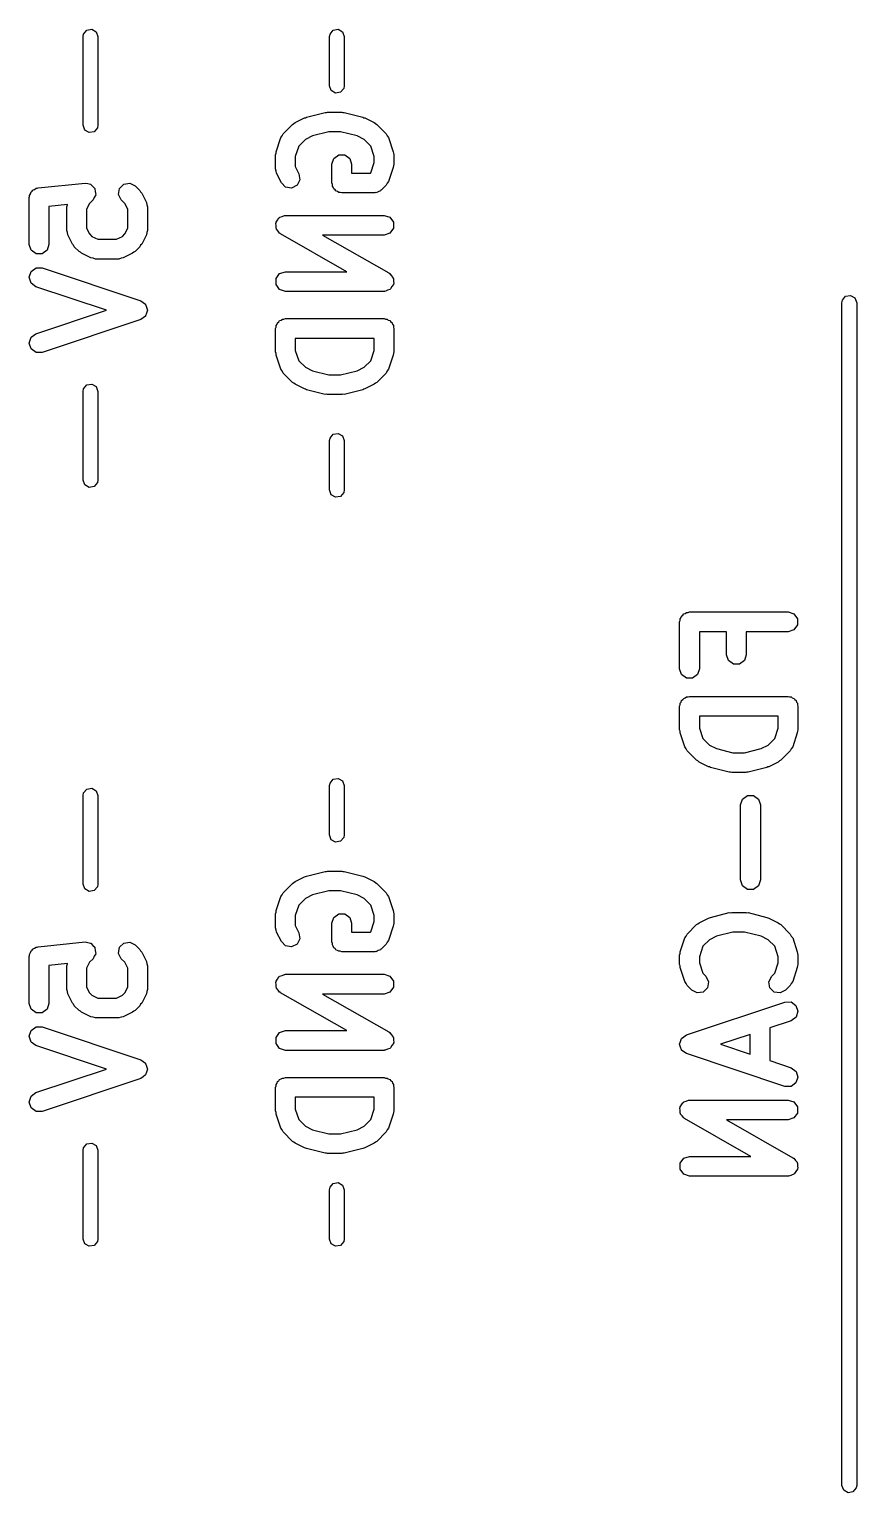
# Model space of a CAD drawing. Extents: x 102.4 to 200.2, y -128.1 to -62.9.
# Drawn here: x 181.93 to 190.32, y -94.07 to -79.23 of the extents above; entities that cross this region are included whole.
import ezdxf

# ---------------------------------------------------------------- set-up
doc = ezdxf.new("R2010")
doc.units = 0
doc.layers.add('BLACK', color=7, linetype='CONTINUOUS')

msp = doc.modelspace()

# ---------------------------------------------------------------- linework, layer by layer
at = {"layer": 'BLACK', "linetype": 'CONTINUOUS'}
for p, q in [((182.475, -79.3), (182.48, -79.2743)), ((182.48, -79.2743), (182.512, -79.235)), ((182.512, -79.235), (182.563, -79.2261)), ((182.563, -79.2261), (182.607, -79.2518)), ((182.607, -79.2518), (182.625, -79.3)), ((184.975, -79.3), (184.98, -79.2743)), ((184.98, -79.2743), (185.012, -79.235)), ((185.012, -79.235), (185.063, -79.2261)), ((185.063, -79.2261), (185.107, -79.2518)), ((185.107, -79.2518), (185.125, -79.3)), ((182.475, -80.2), (182.475, -79.3)), ((182.625, -79.3), (182.625, -80.2)), ((184.975, -79.8), (184.975, -79.3)), ((185.125, -79.3), (185.125, -79.8)), ((184.993, -79.8482), (184.975, -79.8)), ((185.037, -79.8739), (184.993, -79.8482)), ((185.088, -79.865), (185.037, -79.8739)), ((185.12, -79.8257), (185.088, -79.865)), ((185.125, -79.8), (185.12, -79.8257)), ((184.614, -80.1838), (184.626, -80.1725)), ((184.626, -80.1725), (184.721, -80.1248)), ((184.721, -80.1248), (184.732, -80.1232)), ((184.732, -80.1232), (184.741, -80.1173)), ((184.741, -80.1173), (184.932, -80.0697)), ((184.932, -80.0697), (184.944, -80.0705)), ((184.944, -80.0705), (184.956, -80.0667)), ((184.956, -80.0667), (185.099, -80.0667)), ((185.099, -80.0667), (185.111, -80.0705)), ((185.111, -80.0705), (185.123, -80.0697)), ((185.123, -80.0697), (185.314, -80.1173)), ((185.314, -80.1173), (185.323, -80.1232)), ((185.323, -80.1232), (185.334, -80.1248)), ((185.334, -80.1248), (185.429, -80.1725)), ((185.429, -80.1725), (185.441, -80.1838)), ((182.493, -80.2482), (182.475, -80.2)), ((182.537, -80.2739), (182.493, -80.2482)), ((182.588, -80.265), (182.537, -80.2739)), ((182.62, -80.2257), (182.588, -80.265)), ((182.625, -80.2), (182.62, -80.2257)), ((184.433, -80.4684), (184.48, -80.3255)), ((184.48, -80.3255), (184.494, -80.307)), ((184.494, -80.307), (184.505, -80.2864)), ((184.505, -80.2864), (184.6, -80.1912)), ((184.6, -80.1912), (184.614, -80.1838)), ((184.801, -80.3086), (184.73, -80.3441)), ((184.968, -80.2667), (184.801, -80.3086)), ((185.087, -80.2667), (184.968, -80.2667)), ((185.255, -80.3086), (185.087, -80.2667)), ((185.326, -80.3441), (185.255, -80.3086)), ((185.441, -80.1838), (185.455, -80.1912)), ((185.455, -80.1912), (185.551, -80.2864)), ((185.551, -80.2864), (185.561, -80.307)), ((185.561, -80.307), (185.575, -80.3255)), ((185.575, -80.3255), (185.622, -80.4684)), ((184.433, -80.4846), (184.433, -80.4684)), ((184.663, -80.4112), (184.628, -80.5162)), ((184.73, -80.3441), (184.663, -80.4112)), ((185.393, -80.4112), (185.326, -80.3441)), ((185.428, -80.5162), (185.393, -80.4112)), ((185.622, -80.4684), (185.623, -80.4846)), ((184.428, -80.5), (184.433, -80.4846)), ((184.428, -80.6429), (184.428, -80.5)), ((184.628, -80.5162), (184.628, -80.6192)), ((184.628, -80.6192), (184.665, -80.6934)), ((184.999, -80.5952), (185.018, -80.5365)), ((184.999, -80.7857), (184.999, -80.5952)), ((185.018, -80.5365), (185.068, -80.5001)), ((185.068, -80.5001), (185.13, -80.5001)), ((185.13, -80.5001), (185.18, -80.5365)), ((185.18, -80.5365), (185.199, -80.5952)), ((185.199, -80.5952), (185.199, -80.6857)), ((185.393, -80.6841), (185.428, -80.579)), ((185.428, -80.579), (185.428, -80.5162)), ((185.623, -80.6107), (185.622, -80.6269)), ((185.623, -80.4846), (185.628, -80.5)), ((185.628, -80.5952), (185.623, -80.6107)), ((185.628, -80.5), (185.628, -80.5952)), ((184.435, -80.6648), (184.428, -80.6429)), ((184.438, -80.6876), (184.435, -80.6648)), ((184.486, -80.7828), (184.438, -80.6876)), ((184.674, -80.7545), (184.645, -80.8093)), ((184.665, -80.6934), (184.674, -80.7545)), ((185.199, -80.6857), (185.391, -80.6857)), ((185.391, -80.6857), (185.393, -80.6841)), ((185.575, -80.7697), (185.561, -80.7883)), ((185.622, -80.6269), (185.575, -80.7697)), ((181.93, -80.912), (181.94, -80.8942)), ((181.931, -80.9229), (181.93, -80.912)), ((181.94, -80.8942), (181.947, -80.8746)), ((181.947, -80.8746), (181.956, -80.8681)), ((181.956, -80.8681), (181.961, -80.8587)), ((181.961, -80.8587), (181.98, -80.8504)), ((181.98, -80.8504), (181.997, -80.8382)), ((181.997, -80.8382), (182.008, -80.8382)), ((182.008, -80.8382), (182.018, -80.8338)), ((182.018, -80.8338), (182.494, -80.7862)), ((182.494, -80.7862), (182.521, -80.7922)), ((182.521, -80.7922), (182.549, -80.7966)), ((182.549, -80.7966), (182.551, -80.7987)), ((182.551, -80.7987), (182.554, -80.7994)), ((182.554, -80.7994), (182.573, -80.8204)), ((182.573, -80.8204), (182.593, -80.8403)), ((182.602, -80.907), (182.587, -80.9313)), ((182.593, -80.8403), (182.593, -80.8433)), ((182.593, -80.8433), (182.595, -80.8455)), ((182.595, -80.8455), (182.598, -80.8735)), ((182.598, -80.8735), (182.603, -80.9014)), ((182.603, -80.9014), (182.601, -80.904)), ((182.601, -80.904), (182.602, -80.907)), ((182.834, -80.9014), (182.843, -80.8403)), ((182.862, -80.9564), (182.834, -80.9014)), ((182.843, -80.8403), (182.887, -80.7966)), ((182.887, -80.7966), (182.948, -80.7869)), ((182.948, -80.7869), (183.003, -80.815)), ((183.003, -80.815), (183.051, -80.8626)), ((183.051, -80.8626), (183.058, -80.8771)), ((183.058, -80.8771), (183.069, -80.8886)), ((183.069, -80.8886), (183.117, -80.9838)), ((184.529, -80.8268), (184.486, -80.7828)), ((184.59, -80.837), (184.529, -80.8268)), ((184.645, -80.8093), (184.59, -80.837)), ((185.004, -80.8008), (184.999, -80.7857)), ((185.004, -80.8166), (185.004, -80.8008)), ((185.013, -80.8294), (185.004, -80.8166)), ((185.018, -80.8445), (185.013, -80.8294)), ((185.031, -80.8538), (185.018, -80.8445)), ((185.04, -80.8666), (185.031, -80.8538)), ((185.055, -80.8715), (185.04, -80.8666)), ((185.068, -80.8808), (185.055, -80.8715)), ((185.084, -80.8808), (185.068, -80.8808)), ((185.099, -80.8857), (185.084, -80.8808)), ((185.432, -80.8857), (185.099, -80.8857)), ((185.44, -80.8832), (185.432, -80.8857)), ((185.448, -80.8845), (185.44, -80.8832)), ((185.469, -80.8739), (185.448, -80.8845)), ((185.491, -80.8666), (185.469, -80.8739)), ((185.496, -80.8601), (185.491, -80.8666)), ((185.503, -80.8564), (185.496, -80.8601)), ((185.551, -80.8088), (185.503, -80.8564)), ((185.561, -80.7883), (185.551, -80.8088)), ((181.928, -80.9333), (181.931, -80.9229)), ((181.928, -81.4095), (181.928, -80.9333)), ((182.316, -81.005), (182.128, -81.0238)), ((182.128, -81.0238), (182.128, -81.4095)), ((182.309, -81.0286), (182.316, -81.0066)), ((182.309, -81.2667), (182.309, -81.0286)), ((182.316, -81.0066), (182.316, -81.005)), ((182.538, -80.9926), (182.509, -81.0522)), ((182.509, -81.0522), (182.509, -81.2431)), ((182.575, -80.9564), (182.538, -80.9926)), ((182.587, -80.9313), (182.575, -80.9564)), ((182.898, -80.9926), (182.862, -80.9564)), ((182.928, -81.0522), (182.898, -80.9926)), ((182.928, -81.2431), (182.928, -81.0522)), ((183.117, -80.9838), (183.12, -81.0066)), ((183.12, -81.0066), (183.128, -81.0286)), ((183.128, -81.0286), (183.128, -81.2667)), ((184.43, -81.1939), (184.433, -81.189)), ((184.433, -81.2195), (184.43, -81.1939)), ((184.433, -81.1834), (184.448, -81.1626)), ((184.433, -81.189), (184.433, -81.1834)), ((184.448, -81.1626), (184.46, -81.1403)), ((184.46, -81.1403), (184.466, -81.138)), ((184.466, -81.138), (184.469, -81.1334)), ((184.469, -81.1334), (184.493, -81.1254)), ((184.493, -81.1254), (184.517, -81.1149)), ((184.517, -81.1149), (184.522, -81.116)), ((184.522, -81.116), (184.528, -81.1143)), ((184.528, -81.1143), (185.528, -81.1143)), ((185.528, -81.1143), (185.586, -81.1334)), ((185.586, -81.1334), (185.623, -81.1834)), ((185.623, -81.1834), (185.623, -81.2452)), ((182.316, -81.2886), (182.309, -81.2667)), ((182.319, -81.3114), (182.316, -81.2886)), ((182.367, -81.4066), (182.319, -81.3114)), ((182.509, -81.2431), (182.538, -81.3027)), ((182.538, -81.3027), (182.563, -81.3273)), ((182.563, -81.3273), (182.623, -81.3571)), ((182.623, -81.3571), (182.814, -81.3571)), ((182.814, -81.3571), (182.873, -81.3273)), ((182.873, -81.3273), (182.898, -81.3027)), ((182.898, -81.3027), (182.928, -81.2431)), ((183.117, -81.3114), (183.069, -81.4066)), ((183.12, -81.2886), (183.117, -81.3114)), ((183.128, -81.2667), (183.12, -81.2886)), ((184.433, -81.2452), (184.433, -81.2195)), ((184.436, -81.2498), (184.433, -81.2452)), ((184.436, -81.2554), (184.436, -81.2498)), ((184.454, -81.2744), (184.436, -81.2554)), ((184.469, -81.2952), (184.454, -81.2744)), ((184.474, -81.2969), (184.469, -81.2952)), ((184.478, -81.3011), (184.474, -81.2969)), ((185.151, -81.6857), (184.478, -81.3011)), ((185.528, -81.3143), (184.904, -81.3143)), ((184.904, -81.3143), (185.577, -81.6989)), ((185.586, -81.2952), (185.528, -81.3143)), ((185.623, -81.2452), (185.586, -81.2952)), ((181.947, -81.4683), (181.928, -81.4095)), ((181.997, -81.5046), (181.947, -81.4683)), ((182.059, -81.5046), (181.997, -81.5046)), ((182.109, -81.4683), (182.059, -81.5046)), ((182.128, -81.4095), (182.109, -81.4683)), ((182.378, -81.4182), (182.367, -81.4066)), ((182.385, -81.4326), (182.378, -81.4182)), ((182.433, -81.4802), (182.385, -81.4326)), ((182.448, -81.4876), (182.433, -81.4802)), ((182.459, -81.499), (182.448, -81.4876)), ((182.554, -81.5466), (182.459, -81.499)), ((182.977, -81.499), (182.882, -81.5466)), ((182.989, -81.4876), (182.977, -81.499)), ((183.003, -81.4802), (182.989, -81.4876)), ((183.051, -81.4326), (183.003, -81.4802)), ((183.058, -81.4182), (183.051, -81.4326)), ((183.069, -81.4066), (183.058, -81.4182)), ((181.947, -81.6835), (181.997, -81.6475)), ((181.997, -81.6475), (182.059, -81.648)), ((182.059, -81.648), (183.059, -81.9813)), ((182.577, -81.55), (182.554, -81.5466)), ((182.599, -81.5571), (182.577, -81.55)), ((182.837, -81.5571), (182.599, -81.5571)), ((182.859, -81.55), (182.837, -81.5571)), ((182.882, -81.5466), (182.859, -81.55)), ((181.928, -81.7421), (181.947, -81.6835)), ((181.946, -81.801), (181.928, -81.7421)), ((181.996, -81.8377), (181.946, -81.801)), ((184.433, -81.7548), (184.469, -81.7048)), ((184.433, -81.8166), (184.433, -81.7548)), ((184.469, -81.7048), (184.528, -81.6857)), ((184.528, -81.6857), (185.151, -81.6857)), ((185.577, -81.6989), (185.581, -81.7031)), ((185.581, -81.7031), (185.586, -81.7048)), ((185.586, -81.7048), (185.602, -81.7256)), ((185.602, -81.7256), (185.619, -81.7446)), ((185.619, -81.7446), (185.619, -81.7502)), ((185.619, -81.7502), (185.623, -81.7548)), ((185.623, -81.7548), (185.623, -81.7805)), ((185.623, -81.7805), (185.626, -81.8061)), ((185.626, -81.8061), (185.623, -81.811)), ((185.623, -81.811), (185.623, -81.8166)), ((182.711, -82.0762), (181.996, -81.8377)), ((184.469, -81.8666), (184.433, -81.8166)), ((184.528, -81.8857), (184.469, -81.8666)), ((185.528, -81.8857), (184.528, -81.8857)), ((185.533, -81.884), (185.528, -81.8857)), ((185.539, -81.8851), (185.533, -81.884)), ((185.562, -81.8746), (185.539, -81.8851)), ((185.586, -81.8666), (185.562, -81.8746)), ((185.59, -81.862), (185.586, -81.8666)), ((185.595, -81.8597), (185.59, -81.862)), ((185.608, -81.8374), (185.595, -81.8597)), ((185.623, -81.8166), (185.608, -81.8374)), ((190.18, -81.9743), (190.212, -81.935)), ((190.212, -81.935), (190.263, -81.9261)), ((190.263, -81.9261), (190.307, -81.9518)), ((190.307, -81.9518), (190.325, -82)), ((181.996, -82.3147), (182.711, -82.0762)), ((183.059, -81.9813), (183.084, -81.9992)), ((183.084, -81.9992), (183.108, -82.0168)), ((183.108, -82.0168), (183.108, -82.0176)), ((183.108, -82.0176), (183.109, -82.018)), ((183.109, -82.018), (183.118, -82.0468)), ((183.118, -82.1056), (183.109, -82.1344)), ((183.118, -82.0468), (183.128, -82.0754)), ((183.128, -82.0769), (183.118, -82.1056)), ((183.128, -82.0754), (183.127, -82.0762)), ((183.127, -82.0762), (183.128, -82.0769)), ((190.175, -82), (190.18, -81.9743)), ((190.175, -94), (190.175, -82)), ((190.325, -82), (190.325, -94)), ((183.059, -82.1711), (182.059, -82.5044)), ((183.084, -82.1531), (183.059, -82.1711)), ((183.108, -82.1356), (183.084, -82.1531)), ((183.109, -82.1344), (183.108, -82.1348)), ((183.108, -82.1348), (183.108, -82.1356)), ((184.428, -82.2619), (184.433, -82.2468)), ((184.433, -82.231), (184.442, -82.2182)), ((184.433, -82.2468), (184.433, -82.231)), ((184.442, -82.2182), (184.447, -82.2031)), ((184.447, -82.2031), (184.46, -82.1938)), ((184.46, -82.1938), (184.469, -82.181)), ((184.469, -82.181), (184.484, -82.1761)), ((184.484, -82.1761), (184.497, -82.1668)), ((184.497, -82.1668), (184.513, -82.1668)), ((184.513, -82.1668), (184.528, -82.1619)), ((184.528, -82.1619), (185.528, -82.1619)), ((185.528, -82.1619), (185.543, -82.1668)), ((185.543, -82.1668), (185.559, -82.1668)), ((185.559, -82.1668), (185.571, -82.1761)), ((185.571, -82.1761), (185.586, -82.181)), ((185.586, -82.181), (185.596, -82.1938)), ((185.596, -82.1938), (185.609, -82.2031)), ((185.609, -82.2031), (185.613, -82.2182)), ((185.613, -82.2182), (185.623, -82.231)), ((185.623, -82.231), (185.623, -82.2468)), ((185.623, -82.2468), (185.628, -82.2619)), ((181.928, -82.4103), (181.946, -82.3514)), ((181.946, -82.3514), (181.996, -82.3147)), ((184.428, -82.5), (184.428, -82.2619)), ((184.628, -82.3619), (184.628, -82.4838)), ((185.428, -82.3619), (184.628, -82.3619)), ((185.428, -82.4838), (185.428, -82.3619)), ((185.628, -82.2619), (185.628, -82.5)), ((181.947, -82.4689), (181.928, -82.4103)), ((181.997, -82.5049), (181.947, -82.4689)), ((182.059, -82.5044), (181.997, -82.5049)), ((184.433, -82.5154), (184.428, -82.5)), ((184.433, -82.5316), (184.433, -82.5154)), ((184.48, -82.6745), (184.433, -82.5316)), ((184.628, -82.4838), (184.663, -82.5888)), ((185.393, -82.5888), (185.428, -82.4838)), ((185.622, -82.5316), (185.575, -82.6745)), ((185.623, -82.5154), (185.622, -82.5316)), ((185.628, -82.5), (185.623, -82.5154)), ((184.494, -82.693), (184.48, -82.6745)), ((184.505, -82.7136), (184.494, -82.693)), ((184.663, -82.5888), (184.73, -82.6559)), ((184.73, -82.6559), (184.801, -82.6914)), ((184.801, -82.6914), (184.968, -82.7333)), ((185.087, -82.7333), (185.255, -82.6914)), ((185.255, -82.6914), (185.326, -82.6559)), ((185.326, -82.6559), (185.393, -82.5888)), ((185.561, -82.693), (185.551, -82.7136)), ((185.575, -82.6745), (185.561, -82.693)), ((182.48, -82.8743), (182.512, -82.835)), ((182.512, -82.835), (182.563, -82.8261)), ((182.563, -82.8261), (182.607, -82.8518)), ((184.6, -82.8088), (184.505, -82.7136)), ((184.614, -82.8162), (184.6, -82.8088)), ((184.626, -82.8275), (184.614, -82.8162)), ((184.721, -82.8752), (184.626, -82.8275)), ((184.968, -82.7333), (185.087, -82.7333)), ((185.429, -82.8275), (185.334, -82.8752)), ((185.441, -82.8162), (185.429, -82.8275)), ((185.455, -82.8088), (185.441, -82.8162)), ((185.551, -82.7136), (185.455, -82.8088)), ((182.475, -82.9), (182.48, -82.8743)), ((182.475, -83.8), (182.475, -82.9)), ((182.607, -82.8518), (182.625, -82.9)), ((182.625, -82.9), (182.625, -83.8)), ((184.732, -82.8768), (184.721, -82.8752)), ((184.741, -82.8827), (184.732, -82.8768)), ((184.932, -82.9303), (184.741, -82.8827)), ((184.944, -82.9295), (184.932, -82.9303)), ((184.956, -82.9333), (184.944, -82.9295)), ((185.099, -82.9333), (184.956, -82.9333)), ((185.111, -82.9295), (185.099, -82.9333)), ((185.123, -82.9303), (185.111, -82.9295)), ((185.314, -82.8827), (185.123, -82.9303)), ((185.323, -82.8768), (185.314, -82.8827)), ((185.334, -82.8752), (185.323, -82.8768)), ((184.975, -83.4), (184.98, -83.3743)), ((184.975, -83.9), (184.975, -83.4)), ((184.98, -83.3743), (185.012, -83.335)), ((185.012, -83.335), (185.063, -83.3261)), ((185.063, -83.3261), (185.107, -83.3518)), ((185.107, -83.3518), (185.125, -83.4)), ((185.125, -83.4), (185.125, -83.9)), ((182.493, -83.8482), (182.475, -83.8)), ((182.537, -83.8739), (182.493, -83.8482)), ((182.588, -83.865), (182.537, -83.8739)), ((182.62, -83.8257), (182.588, -83.865)), ((182.625, -83.8), (182.62, -83.8257)), ((184.993, -83.9482), (184.975, -83.9)), ((185.037, -83.9739), (184.993, -83.9482)), ((185.088, -83.965), (185.037, -83.9739)), ((185.12, -83.9257), (185.088, -83.965)), ((185.125, -83.9), (185.12, -83.9257)), ((188.528, -85.2381), (188.533, -85.223)), ((188.533, -85.2072), (188.542, -85.1944)), ((188.533, -85.223), (188.533, -85.2072)), ((188.542, -85.1944), (188.547, -85.1793)), ((188.547, -85.1793), (188.56, -85.17)), ((188.56, -85.17), (188.569, -85.1572)), ((188.569, -85.1572), (188.584, -85.1523)), ((188.584, -85.1523), (188.597, -85.143)), ((188.597, -85.143), (188.613, -85.143)), ((188.613, -85.143), (188.628, -85.1381)), ((188.628, -85.1381), (189.628, -85.1381)), ((189.628, -85.1381), (189.686, -85.1572)), ((189.686, -85.1572), (189.723, -85.2072)), ((189.723, -85.2072), (189.723, -85.269)), ((188.528, -85.7143), (188.528, -85.2381)), ((189.004, -85.3381), (188.728, -85.3381)), ((188.728, -85.3381), (188.728, -85.7143)), ((189.004, -85.5714), (189.004, -85.3381)), ((189.628, -85.3381), (189.204, -85.3381)), ((189.204, -85.3381), (189.204, -85.5714)), ((189.686, -85.319), (189.628, -85.3381)), ((189.723, -85.269), (189.686, -85.319)), ((189.023, -85.6302), (189.004, -85.5714)), ((189.073, -85.6665), (189.023, -85.6302)), ((189.135, -85.6665), (189.073, -85.6665)), ((189.185, -85.6302), (189.135, -85.6665)), ((189.204, -85.5714), (189.185, -85.6302)), ((188.547, -85.7731), (188.528, -85.7143)), ((188.597, -85.8094), (188.547, -85.7731)), ((188.659, -85.8094), (188.597, -85.8094)), ((188.709, -85.7731), (188.659, -85.8094)), ((188.728, -85.7143), (188.709, -85.7731)), ((188.528, -86.0952), (188.533, -86.0802)), ((188.528, -86.3333), (188.528, -86.0952)), ((188.533, -86.0643), (188.542, -86.0515)), ((188.533, -86.0802), (188.533, -86.0643)), ((188.542, -86.0515), (188.547, -86.0365)), ((188.547, -86.0365), (188.56, -86.0271)), ((188.56, -86.0271), (188.569, -86.0143)), ((188.569, -86.0143), (188.584, -86.0094)), ((188.584, -86.0094), (188.597, -86.0001)), ((188.597, -86.0001), (188.613, -86.0001)), ((188.613, -86.0001), (188.628, -85.9952)), ((188.628, -85.9952), (189.628, -85.9952)), ((189.628, -85.9952), (189.643, -86.0001)), ((189.643, -86.0001), (189.659, -86.0001)), ((189.659, -86.0001), (189.671, -86.0094)), ((189.671, -86.0094), (189.686, -86.0143)), ((189.686, -86.0143), (189.696, -86.0271)), ((189.696, -86.0271), (189.709, -86.0365)), ((189.709, -86.0365), (189.713, -86.0515)), ((189.713, -86.0515), (189.723, -86.0643)), ((189.723, -86.0643), (189.723, -86.0802)), ((189.723, -86.0802), (189.728, -86.0952)), ((189.728, -86.0952), (189.728, -86.3333)), ((188.728, -86.1952), (188.728, -86.3171)), ((189.528, -86.1952), (188.728, -86.1952)), ((189.528, -86.3171), (189.528, -86.1952)), ((188.533, -86.3487), (188.528, -86.3333)), ((188.533, -86.365), (188.533, -86.3487)), ((188.58, -86.5078), (188.533, -86.365)), ((188.728, -86.3171), (188.763, -86.4222)), ((189.493, -86.4222), (189.528, -86.3171)), ((189.722, -86.365), (189.675, -86.5078)), ((189.723, -86.3487), (189.722, -86.365)), ((189.728, -86.3333), (189.723, -86.3487)), ((188.594, -86.5264), (188.58, -86.5078)), ((188.605, -86.5469), (188.594, -86.5264)), ((188.7, -86.6421), (188.605, -86.5469)), ((188.763, -86.4222), (188.83, -86.4892)), ((188.83, -86.4892), (188.901, -86.5247)), ((188.901, -86.5247), (189.068, -86.5667)), ((189.187, -86.5667), (189.355, -86.5247)), ((189.355, -86.5247), (189.426, -86.4892)), ((189.426, -86.4892), (189.493, -86.4222)), ((189.651, -86.5469), (189.555, -86.6421)), ((189.661, -86.5264), (189.651, -86.5469)), ((189.675, -86.5078), (189.661, -86.5264)), ((188.714, -86.6495), (188.7, -86.6421)), ((188.726, -86.6609), (188.714, -86.6495)), ((188.821, -86.7085), (188.726, -86.6609)), ((188.832, -86.7101), (188.821, -86.7085)), ((188.841, -86.7161), (188.832, -86.7101)), ((189.068, -86.5667), (189.187, -86.5667)), ((189.423, -86.7101), (189.414, -86.7161)), ((189.434, -86.7085), (189.423, -86.7101)), ((189.529, -86.6609), (189.434, -86.7085)), ((189.541, -86.6495), (189.529, -86.6609)), ((189.555, -86.6421), (189.541, -86.6495)), ((184.98, -86.8743), (185.012, -86.835)), ((185.012, -86.835), (185.063, -86.8261)), ((185.063, -86.8261), (185.107, -86.8518)), ((185.107, -86.8518), (185.125, -86.9)), ((189.032, -86.7637), (188.841, -86.7161)), ((189.044, -86.7628), (189.032, -86.7637)), ((189.056, -86.7667), (189.044, -86.7628)), ((189.199, -86.7667), (189.056, -86.7667)), ((189.211, -86.7628), (189.199, -86.7667)), ((189.223, -86.7637), (189.211, -86.7628)), ((189.414, -86.7161), (189.223, -86.7637)), ((182.475, -87), (182.48, -86.9743)), ((182.475, -87.9), (182.475, -87)), ((182.48, -86.9743), (182.512, -86.935)), ((182.512, -86.935), (182.563, -86.9261)), ((182.563, -86.9261), (182.607, -86.9518)), ((182.607, -86.9518), (182.625, -87)), ((182.625, -87), (182.625, -87.9)), ((184.975, -86.9), (184.98, -86.8743)), ((184.975, -87.4), (184.975, -86.9)), ((185.125, -86.9), (185.125, -87.4)), ((189.166, -87.0365), (189.216, -87.0001)), ((189.216, -87.0001), (189.278, -87.0001)), ((189.278, -87.0001), (189.328, -87.0365)), ((189.147, -87.0952), (189.166, -87.0365)), ((189.147, -87.8571), (189.147, -87.0952)), ((189.328, -87.0365), (189.347, -87.0952)), ((189.347, -87.0952), (189.347, -87.8571)), ((184.993, -87.4482), (184.975, -87.4)), ((185.037, -87.4739), (184.993, -87.4482)), ((185.12, -87.4257), (185.088, -87.465)), ((185.125, -87.4), (185.12, -87.4257)), ((185.088, -87.465), (185.037, -87.4739)), ((184.505, -87.9864), (184.6, -87.8912)), ((184.6, -87.8912), (184.614, -87.8838)), ((184.614, -87.8838), (184.626, -87.8725)), ((184.626, -87.8725), (184.721, -87.8248)), ((184.721, -87.8248), (184.732, -87.8232)), ((184.732, -87.8232), (184.741, -87.8173)), ((184.741, -87.8173), (184.932, -87.7697)), ((184.932, -87.7697), (184.944, -87.7705)), ((184.944, -87.7705), (184.956, -87.7667)), ((184.956, -87.7667), (185.099, -87.7667)), ((185.099, -87.7667), (185.111, -87.7705)), ((185.111, -87.7705), (185.123, -87.7697)), ((185.123, -87.7697), (185.314, -87.8173)), ((185.314, -87.8173), (185.323, -87.8232)), ((185.323, -87.8232), (185.334, -87.8248)), ((185.334, -87.8248), (185.429, -87.8725)), ((185.429, -87.8725), (185.441, -87.8838)), ((185.441, -87.8838), (185.455, -87.8912)), ((185.455, -87.8912), (185.551, -87.9864)), ((189.166, -87.9159), (189.147, -87.8571)), ((189.347, -87.8571), (189.328, -87.9159)), ((182.493, -87.9482), (182.475, -87.9)), ((182.537, -87.9739), (182.493, -87.9482)), ((182.588, -87.965), (182.537, -87.9739)), ((182.62, -87.9257), (182.588, -87.965)), ((182.625, -87.9), (182.62, -87.9257)), ((184.433, -88.1684), (184.48, -88.0255)), ((184.48, -88.0255), (184.494, -88.007)), ((184.494, -88.007), (184.505, -87.9864)), ((184.73, -88.0441), (184.663, -88.1112)), ((184.801, -88.0086), (184.73, -88.0441)), ((184.968, -87.9667), (184.801, -88.0086)), ((185.087, -87.9667), (184.968, -87.9667)), ((185.255, -88.0086), (185.087, -87.9667)), ((185.326, -88.0441), (185.255, -88.0086)), ((185.393, -88.1112), (185.326, -88.0441)), ((185.551, -87.9864), (185.561, -88.007)), ((185.561, -88.007), (185.575, -88.0255)), ((185.575, -88.0255), (185.622, -88.1684)), ((189.216, -87.9522), (189.166, -87.9159)), ((189.278, -87.9522), (189.216, -87.9522)), ((189.328, -87.9159), (189.278, -87.9522)), ((184.428, -88.2), (184.433, -88.1846)), ((184.433, -88.1846), (184.433, -88.1684)), ((184.663, -88.1112), (184.628, -88.2162)), ((185.428, -88.2162), (185.393, -88.1112)), ((185.622, -88.1684), (185.623, -88.1846)), ((185.623, -88.1846), (185.628, -88.2)), ((188.841, -88.2363), (189.032, -88.1887)), ((189.032, -88.1887), (189.044, -88.1896)), ((189.044, -88.1896), (189.056, -88.1857)), ((189.056, -88.1857), (189.199, -88.1857)), ((189.199, -88.1857), (189.211, -88.1896)), ((189.211, -88.1896), (189.223, -88.1887)), ((189.223, -88.1887), (189.414, -88.2363)), ((184.428, -88.3429), (184.428, -88.2)), ((184.435, -88.3648), (184.428, -88.3429)), ((184.628, -88.2162), (184.628, -88.3192)), ((184.628, -88.3192), (184.665, -88.3934)), ((184.999, -88.2952), (185.018, -88.2365)), ((184.999, -88.4857), (184.999, -88.2952)), ((185.018, -88.2365), (185.068, -88.2001)), ((185.068, -88.2001), (185.13, -88.2001)), ((185.13, -88.2001), (185.18, -88.2365)), ((185.18, -88.2365), (185.199, -88.2952)), ((185.199, -88.2952), (185.199, -88.3857)), ((185.393, -88.3841), (185.428, -88.279)), ((185.428, -88.279), (185.428, -88.2162)), ((185.622, -88.3269), (185.575, -88.4697)), ((185.623, -88.3107), (185.622, -88.3269)), ((185.628, -88.2952), (185.623, -88.3107)), ((185.628, -88.2), (185.628, -88.2952)), ((188.605, -88.4055), (188.7, -88.3102)), ((188.7, -88.3102), (188.714, -88.3029)), ((188.714, -88.3029), (188.726, -88.2915)), ((188.726, -88.2915), (188.821, -88.2439)), ((188.821, -88.2439), (188.832, -88.2422)), ((188.832, -88.2422), (188.841, -88.2363)), ((189.414, -88.2363), (189.423, -88.2422)), ((189.423, -88.2422), (189.434, -88.2439)), ((189.434, -88.2439), (189.529, -88.2915)), ((189.529, -88.2915), (189.541, -88.3029)), ((189.541, -88.3029), (189.555, -88.3102)), ((189.555, -88.3102), (189.651, -88.4055)), ((182.018, -88.5338), (182.494, -88.4862)), ((182.494, -88.4862), (182.521, -88.4922)), ((182.521, -88.4922), (182.549, -88.4966)), ((182.887, -88.4966), (182.948, -88.4869)), ((182.948, -88.4869), (183.003, -88.515)), ((184.438, -88.3876), (184.435, -88.3648)), ((184.486, -88.4828), (184.438, -88.3876)), ((184.529, -88.5268), (184.486, -88.4828)), ((184.674, -88.4545), (184.645, -88.5093)), ((184.665, -88.3934), (184.674, -88.4545)), ((185.004, -88.5008), (184.999, -88.4857)), ((185.199, -88.3857), (185.391, -88.3857)), ((185.391, -88.3857), (185.393, -88.3841)), ((185.561, -88.4883), (185.551, -88.5088)), ((185.575, -88.4697), (185.561, -88.4883)), ((188.533, -88.5874), (188.58, -88.4446)), ((188.58, -88.4446), (188.594, -88.426)), ((188.594, -88.426), (188.605, -88.4055)), ((188.83, -88.4631), (188.763, -88.5302)), ((188.901, -88.4277), (188.83, -88.4631)), ((189.068, -88.3857), (188.901, -88.4277)), ((189.187, -88.3857), (189.068, -88.3857)), ((189.355, -88.4277), (189.187, -88.3857)), ((189.426, -88.4631), (189.355, -88.4277)), ((189.493, -88.5302), (189.426, -88.4631)), ((189.651, -88.4055), (189.661, -88.426)), ((189.661, -88.426), (189.675, -88.4446)), ((189.675, -88.4446), (189.722, -88.5874)), ((181.928, -88.6333), (181.931, -88.6229)), ((181.928, -89.1095), (181.928, -88.6333)), ((181.93, -88.612), (181.94, -88.5942)), ((181.931, -88.6229), (181.93, -88.612)), ((181.94, -88.5942), (181.947, -88.5746)), ((181.947, -88.5746), (181.956, -88.5681)), ((181.956, -88.5681), (181.961, -88.5587)), ((181.961, -88.5587), (181.98, -88.5504)), ((181.98, -88.5504), (181.997, -88.5382)), ((181.997, -88.5382), (182.008, -88.5382)), ((182.008, -88.5382), (182.018, -88.5338)), ((182.549, -88.4966), (182.551, -88.4987)), ((182.551, -88.4987), (182.554, -88.4994)), ((182.554, -88.4994), (182.573, -88.5204)), ((182.573, -88.5204), (182.593, -88.5403)), ((182.587, -88.6313), (182.575, -88.6564)), ((182.602, -88.607), (182.587, -88.6313)), ((182.593, -88.5403), (182.593, -88.5433)), ((182.593, -88.5433), (182.595, -88.5455)), ((182.595, -88.5455), (182.598, -88.5735)), ((182.598, -88.5735), (182.603, -88.6014)), ((182.603, -88.6014), (182.601, -88.604)), ((182.601, -88.604), (182.602, -88.607)), ((182.834, -88.6014), (182.843, -88.5403)), ((182.862, -88.6564), (182.834, -88.6014)), ((182.843, -88.5403), (182.887, -88.4966)), ((183.003, -88.515), (183.051, -88.5626)), ((183.051, -88.5626), (183.058, -88.5771)), ((183.058, -88.5771), (183.069, -88.5886)), ((183.069, -88.5886), (183.117, -88.6838)), ((184.59, -88.537), (184.529, -88.5268)), ((184.645, -88.5093), (184.59, -88.537)), ((185.004, -88.5166), (185.004, -88.5008)), ((185.013, -88.5294), (185.004, -88.5166)), ((185.018, -88.5445), (185.013, -88.5294)), ((185.031, -88.5538), (185.018, -88.5445)), ((185.04, -88.5666), (185.031, -88.5538)), ((185.055, -88.5715), (185.04, -88.5666)), ((185.068, -88.5808), (185.055, -88.5715)), ((185.084, -88.5808), (185.068, -88.5808)), ((185.099, -88.5857), (185.084, -88.5808)), ((185.432, -88.5857), (185.099, -88.5857)), ((185.44, -88.5832), (185.432, -88.5857)), ((185.448, -88.5845), (185.44, -88.5832)), ((185.469, -88.5739), (185.448, -88.5845)), ((185.491, -88.5666), (185.469, -88.5739)), ((185.496, -88.5601), (185.491, -88.5666)), ((185.503, -88.5564), (185.496, -88.5601)), ((185.551, -88.5088), (185.503, -88.5564)), ((188.528, -88.619), (188.533, -88.6036)), ((188.528, -88.7143), (188.528, -88.619)), ((188.533, -88.6036), (188.533, -88.5874)), ((188.763, -88.5302), (188.728, -88.6353)), ((188.728, -88.6353), (188.728, -88.6981)), ((189.528, -88.6353), (189.493, -88.5302)), ((189.528, -88.6981), (189.528, -88.6353)), ((189.722, -88.5874), (189.723, -88.6036)), ((189.723, -88.6036), (189.728, -88.619)), ((189.728, -88.619), (189.728, -88.7143)), ((182.316, -88.705), (182.128, -88.7238)), ((182.128, -88.7238), (182.128, -89.1095)), ((182.309, -88.7286), (182.316, -88.7066)), ((182.309, -88.9667), (182.309, -88.7286)), ((182.316, -88.7066), (182.316, -88.705)), ((182.538, -88.6926), (182.509, -88.7522)), ((182.509, -88.7522), (182.509, -88.9431)), ((182.575, -88.6564), (182.538, -88.6926)), ((182.898, -88.6926), (182.862, -88.6564)), ((182.928, -88.7522), (182.898, -88.6926)), ((182.928, -88.9431), (182.928, -88.7522)), ((183.117, -88.6838), (183.12, -88.7066)), ((183.12, -88.7066), (183.128, -88.7286)), ((183.128, -88.7286), (183.128, -88.9667)), ((188.533, -88.7297), (188.528, -88.7143)), ((188.533, -88.7459), (188.533, -88.7297)), ((188.58, -88.8888), (188.533, -88.7459)), ((188.728, -88.6981), (188.763, -88.8031)), ((189.493, -88.8031), (189.528, -88.6981)), ((189.722, -88.7459), (189.675, -88.8888)), ((189.723, -88.7297), (189.722, -88.7459)), ((189.728, -88.7143), (189.723, -88.7297)), ((184.43, -88.8939), (184.433, -88.889)), ((184.433, -88.9195), (184.43, -88.8939)), ((184.433, -88.8834), (184.448, -88.8626)), ((184.433, -88.889), (184.433, -88.8834)), ((184.433, -88.9452), (184.433, -88.9195)), ((184.448, -88.8626), (184.46, -88.8403)), ((184.46, -88.8403), (184.466, -88.838)), ((184.466, -88.838), (184.469, -88.8334)), ((184.469, -88.8334), (184.493, -88.8254)), ((184.493, -88.8254), (184.517, -88.8149)), ((184.517, -88.8149), (184.522, -88.816)), ((184.522, -88.816), (184.528, -88.8143)), ((184.528, -88.8143), (185.528, -88.8143)), ((185.528, -88.8143), (185.586, -88.8334)), ((185.586, -88.8334), (185.623, -88.8834)), ((185.623, -88.8834), (185.623, -88.9452)), ((188.594, -88.9073), (188.58, -88.8888)), ((188.605, -88.9279), (188.594, -88.9073)), ((188.652, -88.9755), (188.605, -88.9279)), ((188.763, -88.8031), (188.794, -88.834)), ((188.794, -88.834), (188.822, -88.8891)), ((188.822, -88.8891), (188.812, -88.9502)), ((189.434, -88.8891), (189.462, -88.834)), ((189.443, -88.9502), (189.434, -88.8891)), ((189.462, -88.834), (189.493, -88.8031)), ((189.651, -88.9279), (189.603, -88.9755)), ((189.661, -88.9073), (189.651, -88.9279)), ((189.675, -88.8888), (189.661, -88.9073)), ((182.316, -88.9886), (182.309, -88.9667)), ((182.319, -89.0114), (182.316, -88.9886)), ((182.367, -89.1066), (182.319, -89.0114)), ((182.509, -88.9431), (182.538, -89.0027)), ((182.538, -89.0027), (182.563, -89.0273)), ((182.563, -89.0273), (182.623, -89.0571)), ((182.623, -89.0571), (182.814, -89.0571)), ((182.814, -89.0571), (182.873, -89.0273)), ((182.873, -89.0273), (182.898, -89.0027)), ((182.898, -89.0027), (182.928, -88.9431)), ((183.117, -89.0114), (183.069, -89.1066)), ((183.12, -88.9886), (183.117, -89.0114)), ((183.128, -88.9667), (183.12, -88.9886)), ((184.436, -88.9498), (184.433, -88.9452)), ((184.436, -88.9554), (184.436, -88.9498)), ((184.454, -88.9744), (184.436, -88.9554)), ((184.469, -88.9952), (184.454, -88.9744)), ((184.474, -88.9969), (184.469, -88.9952)), ((184.478, -89.0011), (184.474, -88.9969)), ((185.151, -89.3857), (184.478, -89.0011)), ((185.528, -89.0143), (184.904, -89.0143)), ((184.904, -89.0143), (185.577, -89.3989)), ((185.586, -88.9952), (185.528, -89.0143)), ((185.623, -88.9452), (185.586, -88.9952)), ((188.707, -89.0035), (188.652, -88.9755)), ((188.768, -88.9939), (188.707, -89.0035)), ((188.812, -88.9502), (188.768, -88.9939)), ((189.487, -88.9939), (189.443, -88.9502)), ((189.548, -89.0035), (189.487, -88.9939)), ((189.603, -88.9755), (189.548, -89.0035)), ((181.947, -89.1683), (181.928, -89.1095)), ((181.997, -89.2046), (181.947, -89.1683)), ((182.059, -89.2046), (181.997, -89.2046)), ((182.109, -89.1683), (182.059, -89.2046)), ((182.128, -89.1095), (182.109, -89.1683)), ((182.378, -89.1182), (182.367, -89.1066)), ((182.385, -89.1326), (182.378, -89.1182)), ((182.433, -89.1802), (182.385, -89.1326)), ((182.448, -89.1876), (182.433, -89.1802)), ((182.459, -89.199), (182.448, -89.1876)), ((182.554, -89.2466), (182.459, -89.199)), ((182.977, -89.199), (182.882, -89.2466)), ((182.989, -89.1876), (182.977, -89.199)), ((183.003, -89.1802), (182.989, -89.1876)), ((183.051, -89.1326), (183.003, -89.1802)), ((183.058, -89.1182), (183.051, -89.1326)), ((183.069, -89.1066), (183.058, -89.1182)), ((188.596, -89.4289), (189.596, -89.0956)), ((189.596, -89.0956), (189.658, -89.0951)), ((189.658, -89.0951), (189.708, -89.1311)), ((189.708, -89.1311), (189.728, -89.1897)), ((189.728, -89.1897), (189.709, -89.2486)), ((181.928, -89.4421), (181.947, -89.3835)), ((181.947, -89.3835), (181.997, -89.3475)), ((181.997, -89.3475), (182.059, -89.348)), ((182.059, -89.348), (183.059, -89.6813)), ((182.577, -89.25), (182.554, -89.2466)), ((182.599, -89.2571), (182.577, -89.25)), ((182.837, -89.2571), (182.599, -89.2571)), ((182.859, -89.25), (182.837, -89.2571)), ((182.882, -89.2466), (182.859, -89.25)), ((189.659, -89.2853), (189.442, -89.3578)), ((189.442, -89.3578), (189.442, -89.6898)), ((189.709, -89.2486), (189.659, -89.2853)), ((181.946, -89.501), (181.928, -89.4421)), ((181.996, -89.5377), (181.946, -89.501)), ((184.433, -89.4548), (184.469, -89.4048)), ((184.433, -89.5166), (184.433, -89.4548)), ((184.469, -89.5666), (184.433, -89.5166)), ((184.469, -89.4048), (184.528, -89.3857)), ((184.528, -89.3857), (185.151, -89.3857)), ((185.577, -89.3989), (185.581, -89.4031)), ((185.581, -89.4031), (185.586, -89.4048)), ((185.586, -89.4048), (185.602, -89.4256)), ((185.602, -89.4256), (185.619, -89.4446)), ((185.623, -89.5166), (185.608, -89.5374)), ((185.619, -89.4446), (185.619, -89.4502)), ((185.619, -89.4502), (185.623, -89.4548)), ((185.623, -89.4548), (185.623, -89.4805)), ((185.623, -89.4805), (185.626, -89.5061)), ((185.626, -89.5061), (185.623, -89.511)), ((185.623, -89.511), (185.623, -89.5166)), ((188.528, -89.523), (188.537, -89.4944)), ((188.528, -89.5238), (188.528, -89.523)), ((188.528, -89.5246), (188.528, -89.5238)), ((188.537, -89.5532), (188.528, -89.5246)), ((188.537, -89.4944), (188.546, -89.4656)), ((188.546, -89.4656), (188.547, -89.4652)), ((188.547, -89.4644), (188.572, -89.4469)), ((188.547, -89.4652), (188.547, -89.4644)), ((188.572, -89.4469), (188.596, -89.4289)), ((189.242, -89.4245), (188.944, -89.5238)), ((188.944, -89.5238), (189.242, -89.6232)), ((189.242, -89.6232), (189.242, -89.4245)), ((182.711, -89.7762), (181.996, -89.5377)), ((184.528, -89.5857), (184.469, -89.5666)), ((185.528, -89.5857), (184.528, -89.5857)), ((185.533, -89.584), (185.528, -89.5857)), ((185.539, -89.5851), (185.533, -89.584)), ((185.562, -89.5746), (185.539, -89.5851)), ((185.586, -89.5666), (185.562, -89.5746)), ((185.59, -89.562), (185.586, -89.5666)), ((185.595, -89.5597), (185.59, -89.562)), ((185.608, -89.5374), (185.595, -89.5597)), ((188.546, -89.582), (188.537, -89.5532)), ((188.547, -89.5824), (188.546, -89.582)), ((188.547, -89.5832), (188.547, -89.5824)), ((188.572, -89.6007), (188.547, -89.5832)), ((188.596, -89.6187), (188.572, -89.6007)), ((189.596, -89.952), (188.596, -89.6187)), ((181.996, -90.0147), (182.711, -89.7762)), ((183.059, -89.6813), (183.084, -89.6992)), ((183.084, -89.6992), (183.108, -89.7168)), ((183.108, -89.7168), (183.108, -89.7176)), ((183.108, -89.7176), (183.109, -89.718)), ((183.109, -89.718), (183.118, -89.7468)), ((183.118, -89.8056), (183.109, -89.8344)), ((183.118, -89.7468), (183.128, -89.7754)), ((183.128, -89.7769), (183.118, -89.8056)), ((183.128, -89.7754), (183.127, -89.7762)), ((183.127, -89.7762), (183.128, -89.7769)), ((189.442, -89.6898), (189.659, -89.7623)), ((189.659, -89.7623), (189.709, -89.799)), ((189.709, -89.799), (189.728, -89.8579)), ((183.059, -89.8711), (182.059, -90.2044)), ((183.084, -89.8531), (183.059, -89.8711)), ((183.108, -89.8356), (183.084, -89.8531)), ((183.109, -89.8344), (183.108, -89.8348)), ((183.108, -89.8348), (183.108, -89.8356)), ((184.428, -89.9619), (184.433, -89.9468)), ((184.428, -90.2), (184.428, -89.9619)), ((184.433, -89.931), (184.442, -89.9182)), ((184.433, -89.9468), (184.433, -89.931)), ((184.442, -89.9182), (184.447, -89.9031)), ((184.447, -89.9031), (184.46, -89.8938)), ((184.46, -89.8938), (184.469, -89.881)), ((184.469, -89.881), (184.484, -89.8761)), ((184.484, -89.8761), (184.497, -89.8668)), ((184.497, -89.8668), (184.513, -89.8668)), ((184.513, -89.8668), (184.528, -89.8619)), ((184.528, -89.8619), (185.528, -89.8619)), ((185.528, -89.8619), (185.543, -89.8668)), ((185.543, -89.8668), (185.559, -89.8668)), ((185.559, -89.8668), (185.571, -89.8761)), ((185.571, -89.8761), (185.586, -89.881)), ((185.586, -89.881), (185.596, -89.8938)), ((185.596, -89.8938), (185.609, -89.9031)), ((185.609, -89.9031), (185.613, -89.9182)), ((185.613, -89.9182), (185.623, -89.931)), ((185.623, -89.931), (185.623, -89.9468)), ((185.623, -89.9468), (185.628, -89.9619)), ((185.628, -89.9619), (185.628, -90.2)), ((189.658, -89.9525), (189.596, -89.952)), ((189.708, -89.9165), (189.658, -89.9525)), ((189.728, -89.8579), (189.708, -89.9165)), ((181.928, -90.1103), (181.946, -90.0514)), ((181.947, -90.1689), (181.928, -90.1103)), ((181.946, -90.0514), (181.996, -90.0147)), ((184.628, -90.0619), (184.628, -90.1838)), ((185.428, -90.0619), (184.628, -90.0619)), ((185.428, -90.1838), (185.428, -90.0619)), ((188.548, -90.1388), (188.56, -90.1165)), ((188.56, -90.1165), (188.566, -90.1141)), ((188.566, -90.1141), (188.569, -90.1096)), ((188.569, -90.1096), (188.593, -90.1016)), ((188.593, -90.1016), (188.617, -90.0911)), ((188.617, -90.0911), (188.622, -90.0922)), ((188.622, -90.0922), (188.628, -90.0905)), ((188.628, -90.0905), (189.628, -90.0905)), ((189.628, -90.0905), (189.686, -90.1096)), ((189.686, -90.1096), (189.723, -90.1596)), ((181.997, -90.2049), (181.947, -90.1689)), ((182.059, -90.2044), (181.997, -90.2049)), ((184.433, -90.2154), (184.428, -90.2)), ((184.433, -90.2316), (184.433, -90.2154)), ((184.48, -90.3745), (184.433, -90.2316)), ((184.628, -90.1838), (184.663, -90.2888)), ((185.393, -90.2888), (185.428, -90.1838)), ((185.622, -90.2316), (185.575, -90.3745)), ((185.623, -90.2154), (185.622, -90.2316)), ((185.628, -90.2), (185.623, -90.2154)), ((188.53, -90.1701), (188.533, -90.1652)), ((188.533, -90.1957), (188.53, -90.1701)), ((188.533, -90.1596), (188.548, -90.1388)), ((188.533, -90.1652), (188.533, -90.1596)), ((188.533, -90.2214), (188.533, -90.1957)), ((188.536, -90.2259), (188.533, -90.2214)), ((188.536, -90.2316), (188.536, -90.2259)), ((188.554, -90.2506), (188.536, -90.2316)), ((188.569, -90.2714), (188.554, -90.2506)), ((188.574, -90.2731), (188.569, -90.2714)), ((188.578, -90.2773), (188.574, -90.2731)), ((189.686, -90.2714), (189.628, -90.2905)), ((189.723, -90.2214), (189.686, -90.2714)), ((189.723, -90.1596), (189.723, -90.2214)), ((184.494, -90.393), (184.48, -90.3745)), ((184.505, -90.4136), (184.494, -90.393)), ((184.6, -90.5088), (184.505, -90.4136)), ((184.663, -90.2888), (184.73, -90.3559)), ((184.73, -90.3559), (184.801, -90.3914)), ((184.801, -90.3914), (184.968, -90.4333)), ((185.087, -90.4333), (185.255, -90.3914)), ((185.255, -90.3914), (185.326, -90.3559)), ((185.326, -90.3559), (185.393, -90.2888)), ((185.551, -90.4136), (185.455, -90.5088)), ((185.561, -90.393), (185.551, -90.4136)), ((185.575, -90.3745), (185.561, -90.393)), ((189.251, -90.6619), (188.578, -90.2773)), ((189.628, -90.2905), (189.004, -90.2905)), ((189.004, -90.2905), (189.677, -90.6751)), ((182.48, -90.5743), (182.512, -90.535)), ((182.512, -90.535), (182.563, -90.5261)), ((182.563, -90.5261), (182.607, -90.5518)), ((182.607, -90.5518), (182.625, -90.6)), ((184.614, -90.5162), (184.6, -90.5088)), ((184.626, -90.5275), (184.614, -90.5162)), ((184.721, -90.5752), (184.626, -90.5275)), ((184.968, -90.4333), (185.087, -90.4333)), ((185.429, -90.5275), (185.334, -90.5752)), ((185.441, -90.5162), (185.429, -90.5275)), ((185.455, -90.5088), (185.441, -90.5162)), ((182.475, -90.6), (182.48, -90.5743)), ((182.475, -91.5), (182.475, -90.6)), ((182.625, -90.6), (182.625, -91.5)), ((184.732, -90.5768), (184.721, -90.5752)), ((184.741, -90.5827), (184.732, -90.5768)), ((184.932, -90.6303), (184.741, -90.5827)), ((184.944, -90.6295), (184.932, -90.6303)), ((184.956, -90.6333), (184.944, -90.6295)), ((185.099, -90.6333), (184.956, -90.6333)), ((185.111, -90.6295), (185.099, -90.6333)), ((185.123, -90.6303), (185.111, -90.6295)), ((185.314, -90.5827), (185.123, -90.6303)), ((185.323, -90.5768), (185.314, -90.5827)), ((185.334, -90.5752), (185.323, -90.5768)), ((188.533, -90.731), (188.569, -90.681)), ((188.569, -90.681), (188.628, -90.6619)), ((188.628, -90.6619), (189.251, -90.6619)), ((189.677, -90.6751), (189.681, -90.6793)), ((189.681, -90.6793), (189.686, -90.681)), ((189.686, -90.681), (189.702, -90.7018)), ((189.702, -90.7018), (189.719, -90.7208)), ((188.533, -90.7928), (188.533, -90.731)), ((188.569, -90.8428), (188.533, -90.7928)), ((188.628, -90.8619), (188.569, -90.8428)), ((189.628, -90.8619), (188.628, -90.8619)), ((189.633, -90.8602), (189.628, -90.8619)), ((189.639, -90.8613), (189.633, -90.8602)), ((189.662, -90.8507), (189.639, -90.8613)), ((189.686, -90.8428), (189.662, -90.8507)), ((189.69, -90.8382), (189.686, -90.8428)), ((189.695, -90.8359), (189.69, -90.8382)), ((189.708, -90.8136), (189.695, -90.8359)), ((189.723, -90.7928), (189.708, -90.8136)), ((189.719, -90.7208), (189.719, -90.7264)), ((189.719, -90.7264), (189.723, -90.731)), ((189.723, -90.731), (189.723, -90.7567)), ((189.723, -90.7567), (189.726, -90.7823)), ((189.726, -90.7823), (189.723, -90.7872)), ((189.723, -90.7872), (189.723, -90.7928)), ((184.975, -91), (184.98, -90.9743)), ((184.975, -91.5), (184.975, -91)), ((184.98, -90.9743), (185.012, -90.935)), ((185.012, -90.935), (185.063, -90.9261)), ((185.063, -90.9261), (185.107, -90.9518)), ((185.107, -90.9518), (185.125, -91)), ((185.125, -91), (185.125, -91.5)), ((182.493, -91.5482), (182.475, -91.5)), ((182.537, -91.5739), (182.493, -91.5482)), ((182.588, -91.565), (182.537, -91.5739)), ((182.62, -91.5257), (182.588, -91.565)), ((182.625, -91.5), (182.62, -91.5257)), ((184.993, -91.5482), (184.975, -91.5)), ((185.037, -91.5739), (184.993, -91.5482)), ((185.088, -91.565), (185.037, -91.5739)), ((185.12, -91.5257), (185.088, -91.565)), ((185.125, -91.5), (185.12, -91.5257)), ((190.193, -94.0482), (190.175, -94)), ((190.237, -94.0739), (190.193, -94.0482)), ((190.287, -94.065), (190.237, -94.0739)), ((190.32, -94.0257), (190.287, -94.065)), ((190.325, -94), (190.32, -94.0257))]:
    msp.add_line(p, q, dxfattribs=at)

doc.saveas('drawing.dxf')
